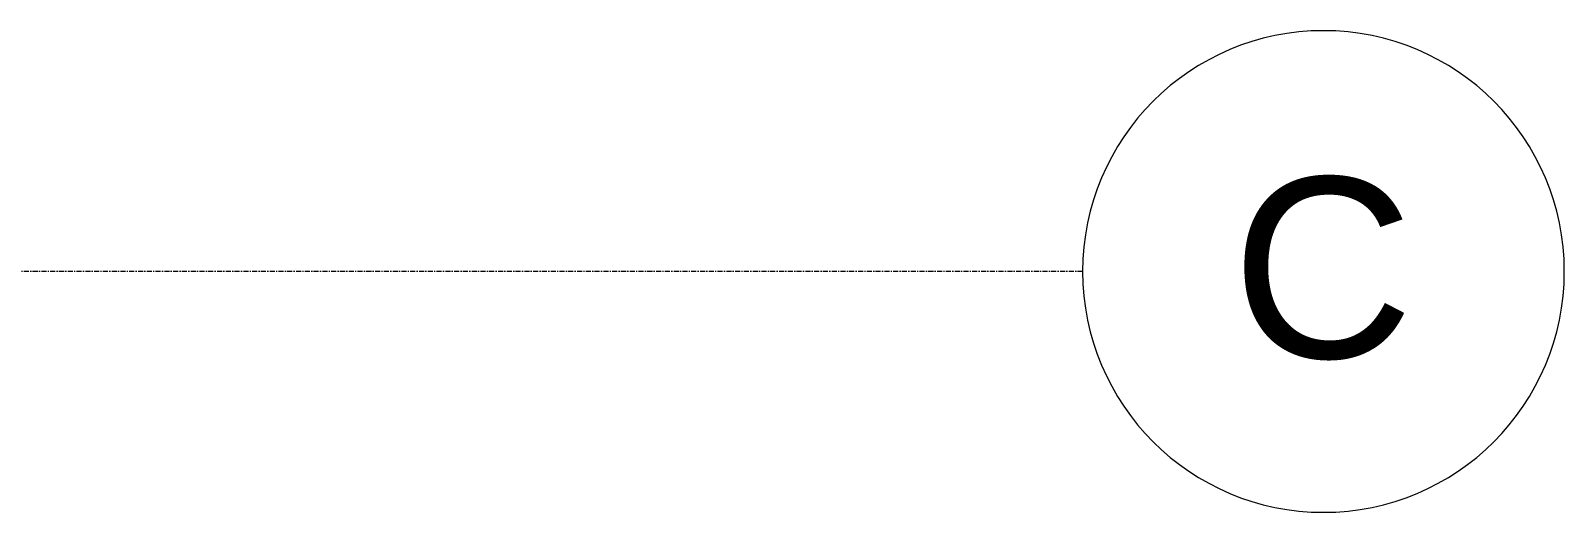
# Model space of a CAD drawing. Header units: inches. Extents: x -4182 to -1315, y 10161 to 12081.
# Drawn here: x -1467.6 to -1314.8, y 11057.4 to 11105.4 of the extents above; entities that cross this region are included whole.
import ezdxf

# ---------------------------------------------------------------- set-up
doc = ezdxf.new("R2010")
doc.units = ezdxf.units.IN
doc.header["$MEASUREMENT"] = 0
doc.linetypes.add('Grid Line 1_2_', pattern=[0.875, 0.5, -0.125, 0.125, -0.125])
doc.layers.add('S-GRID', color=1, linetype='Continuous', lineweight=9)
doc.layers.add('S-GRID-IDEN', color=1, linetype='Continuous', lineweight=9)
doc.styles.add('Arial', font='arial.ttf', dxfattribs={"height": 18})

# ---------------------------------------------------------------- blocks, each defined once
blk = doc.blocks.new('Grid - Grid Head - Circle-50561-STRUCTURAL SCHEMATIC  - 1ST FLOOR')
at = {"layer": 'S-GRID-IDEN'}
for start, end in [(360, 180), (180, 360)]:
    blk.add_arc((0, 0), 0.25, start, end, dxfattribs=at)

msp = doc.modelspace()

# ---------------------------------------------------------------- linework, layer by layer
at = {"layer": 'S-GRID', "linetype": 'Grid Line 1_2_'}
msp.add_line((-1362.80331, 11081.39539), (-3750.49332, 11081.39539), dxfattribs=at)

# ---------------------------------------------------------------- block references
at = {"layer": 'S-GRID-IDEN', "xscale": 95.99999999999994, "yscale": 95.99999999999994, "zscale": 95.99999999999994, "rotation": 89.99999999999962}
msp.add_blockref('Grid - Grid Head - Circle-50561-STRUCTURAL SCHEMATIC  - 1ST FLOOR', (-1338.80331, 11081.39539), dxfattribs=at)

# ---------------------------------------------------------------- texts
at = {"layer": 'S-GRID-IDEN', "insert": (-1347.96566, 11090.77621), "char_height": 18, "width": 22.119, "attachment_point": 1, "style": 'Arial'}
msp.add_mtext('C', dxfattribs=at)

doc.saveas('drawing.dxf')
